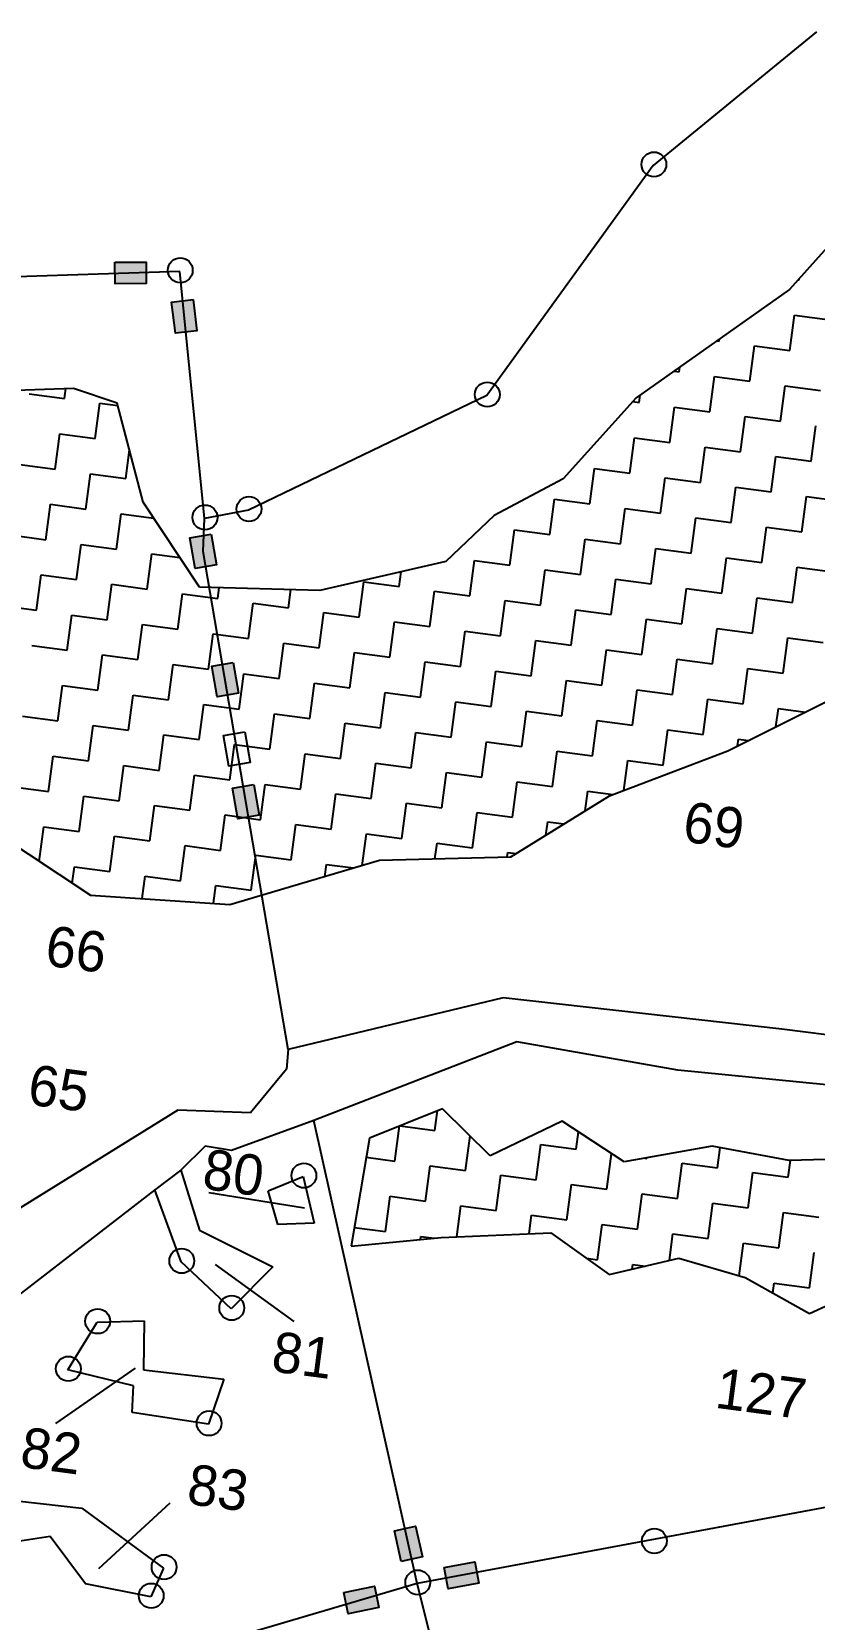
# Model space of a CAD drawing. Header units: metres. Extents: x 291537 to 296393, y 1982960 to 1986703.
# Drawn here: x 293568 to 293927, y 1985854 to 1986581 of the extents above; entities that cross this region are included whole.
import ezdxf

# ---------------------------------------------------------------- set-up
doc = ezdxf.new("R2010")
doc.units = ezdxf.units.M
for name, color, linetype in [('POLY_HATCH', 12, 'Continuous'), ('POLY_PARCEL', 6, 'Continuous'), ('POLY_WATER', 4, 'Continuous'), ('SYM_STONE', 1, 'Continuous'), ('TEXT_PARCEL', 7, 'Continuous'), ('V_BOUND_LINE', 7, 'Continuous')]:
    doc.layers.add(name, color=color, linetype=linetype)
doc.styles.get("Standard").update_dxf_attribs({"font": 'simplex.shx'})
doc.styles.add('TEXT_MAP', font='')
doc.styles.get('TEXT_MAP').set_extended_font_data('Kruti Dev 050')
doc.dimstyles.get("Standard").update_dxf_attribs({"dimtxt": 0.18, "dimasz": 0.18, "dimexe": 0.18, "dimexo": 0.0625, "dimgap": 0.09, "dimtad": 0, "dimtih": 1, "dimtoh": 1, "dimdec": 4, "dimzin": 0, "dimdsep": 46, "dimtxsty": 'Standard', "dimcen": 0.09, "dimadec": 0, "dimazin": 0, "dimtfac": 1, "dimtdec": 4, "dimtofl": 0, "dimtmove": 0, "dimatfit": 3, "dimfxl": 1, "dimtolj": 1, "dimtzin": 0, "dimarcsym": 0})

msp = doc.modelspace()

# ---------------------------------------------------------------- hatches: boundary and pattern name
for points in [[(293620.51, 1986465.94), (293620.45, 1986475.84), (293606.13, 1986475.74), (293606.19, 1986465.84)], [(293633.85, 1986443.2), (293643.69, 1986444.38), (293641.97, 1986458.6), (293632.13, 1986457.41)], [(293642.92, 1986335.35), (293652.69, 1986337.01), (293650.28, 1986351.13), (293640.51, 1986349.47)], [(293652.96, 1986276.49), (293662.72, 1986278.16), (293660.32, 1986292.27), (293650.55, 1986290.61)], [(293662.5, 1986220.58), (293672.26, 1986222.24), (293669.85, 1986236.36), (293660.09, 1986234.69)], [(293743.93, 1985896.41), (293734.26, 1985894.25), (293737.38, 1985880.28), (293747.05, 1985882.43)], [(293772.92, 1985870.32), (293771.1, 1985880.06), (293757.03, 1985877.44), (293758.84, 1985867.7)], [(293727.11, 1985859.21), (293725.07, 1985868.91), (293711.06, 1985865.95), (293713.1, 1985856.26)]]:
    msp.add_hatch(color=256).paths.add_polyline_path(points)

# ---------------------------------------------------------------- linework, layer by layer
for points in [[(293606.13, 1986475.74), (293620.45, 1986475.84), (293620.51, 1986465.94), (293606.19, 1986465.84)], [(293641.97, 1986458.6), (293643.69, 1986444.38), (293633.85, 1986443.2), (293632.13, 1986457.41)], [(293650.28, 1986351.13), (293652.69, 1986337.01), (293642.92, 1986335.35), (293640.51, 1986349.47)], [(293660.32, 1986292.27), (293662.72, 1986278.16), (293652.96, 1986276.49), (293650.55, 1986290.61)], [(293665.74, 1986260.5), (293668.14, 1986246.38), (293658.38, 1986244.72), (293655.97, 1986258.84)], [(293669.85, 1986236.36), (293672.26, 1986222.24), (293662.5, 1986220.58), (293660.09, 1986234.69)], [(293737.38, 1985880.28), (293734.26, 1985894.25), (293743.93, 1985896.41), (293747.05, 1985882.43)], [(293757.03, 1985877.44), (293771.1, 1985880.06), (293772.92, 1985870.32), (293758.84, 1985867.7)], [(293711.06, 1985865.95), (293725.07, 1985868.91), (293727.11, 1985859.21), (293713.1, 1985856.26)]]:
    msp.add_lwpolyline(points, close=True)
at = {"layer": 'POLY_HATCH'}
for p, q in [((293955.19, 1986507.95), (293915.35, 1986463.31)), ((293915.35, 1986463.31), (293845.1, 1986413.55)), ((293587.18, 1986417.95), (293549.24, 1986416.5)), ((293607.24, 1986411.11), (293587.18, 1986417.95)), ((293845.1, 1986413.55), (293811.59, 1986376.45)), ((293619.16, 1986365.72), (293607.24, 1986411.11)), ((293811.59, 1986376.45), (293780.02, 1986359.67)), ((293644.9, 1986326.88), (293619.16, 1986365.72)), ((293780.02, 1986359.67), (293757.78, 1986338.61)), ((293757.78, 1986338.61), (293699.98, 1986325.31)), ((293699.98, 1986325.31), (293644.9, 1986326.88)), ((293886.98, 1986251.8), (293934.74, 1986275.58)), ((293832.78, 1986231.15), (293886.98, 1986251.8)), ((293787.53, 1986203.23), (293832.78, 1986231.15)), ((293541.99, 1986220.48), (293594.95, 1986185.66)), ((293658.82, 1986181.4), (293727.46, 1986201.66)), ((293727.46, 1986201.66), (293787.53, 1986203.23)), ((293594.95, 1986185.66), (293658.82, 1986181.4)), ((293756.24, 1986087.77), (293722.81, 1986074.28)), ((293778.17, 1986066.2), (293756.24, 1986087.77)), ((293811.15, 1986082.03), (293778.17, 1986066.2)), ((293839.57, 1986063.41), (293811.15, 1986082.03)), ((293722.81, 1986074.28), (293714.35, 1986024.73)), ((293879.8, 1986070.66), (293839.57, 1986063.41)), ((293915.15, 1986064.08), (293879.8, 1986070.66)), ((293956.83, 1986065.04), (293915.15, 1986064.08)), ((293714.35, 1986024.73), (293755.68, 1986028.79)), ((293755.68, 1986028.79), (293805.91, 1986030.9)), ((293805.91, 1986030.9), (293832.73, 1986011.74)), ((293832.73, 1986011.74), (293864.62, 1986019.33)), ((293864.62, 1986019.33), (293895.07, 1986010.34)), ((293895.07, 1986010.34), (293924.54, 1985993.87)), ((293924.54, 1985993.87), (293959.86, 1986010.15))]:
    msp.add_line(p, q, dxfattribs=at)
at = {"layer": 'POLY_HATCH', "linetype": 'Continuous'}
for p, q in [((293919.3, 1986467.73), (293919.73, 1986467.67)), ((293919.73, 1986467.67), (293919.82, 1986468.31)), ((293915.45, 1986435.29), (293917.59, 1986451.48)), ((293917.59, 1986451.48), (293933.79, 1986449.34)), ((293882.03, 1986439.71), (293883.06, 1986439.57)), ((293883.06, 1986439.57), (293883.19, 1986440.53)), ((293897.11, 1986421.24), (293899.26, 1986437.43)), ((293899.26, 1986437.43), (293915.45, 1986435.29)), ((293864.73, 1986425.52), (293865.01, 1986427.65)), ((293862.43, 1986425.83), (293864.73, 1986425.52)), ((293878.78, 1986407.19), (293880.92, 1986423.38)), ((293880.92, 1986423.38), (293897.11, 1986421.24)), ((293566.82, 1986415.51), (293583.02, 1986413.37)), ((293583.02, 1986413.37), (293583.61, 1986417.82)), ((293846.39, 1986411.47), (293846.83, 1986414.78)), ((293911.16, 1986402.9), (293913.31, 1986419.09)), ((293913.31, 1986419.09), (293929.5, 1986416.95)), ((293597.07, 1986395.03), (293599.21, 1986411.22)), ((293599.21, 1986411.22), (293607.5, 1986410.13)), ((293843.56, 1986411.85), (293846.39, 1986411.47)), ((293860.44, 1986393.14), (293862.59, 1986409.33)), ((293862.59, 1986409.33), (293878.78, 1986407.19)), ((293892.83, 1986388.85), (293894.97, 1986405.04)), ((293894.97, 1986405.04), (293911.16, 1986402.9)), ((293925.22, 1986384.57), (293927.36, 1986400.76)), ((293578.73, 1986380.98), (293580.87, 1986397.17)), ((293580.87, 1986397.17), (293597.07, 1986395.03)), ((293842.11, 1986379.09), (293844.25, 1986395.28)), ((293844.25, 1986395.28), (293860.44, 1986393.14)), ((293874.49, 1986374.8), (293876.64, 1986390.99)), ((293876.64, 1986390.99), (293892.83, 1986388.85)), ((293562.54, 1986383.12), (293578.73, 1986380.98)), ((293611.12, 1986376.69), (293612.85, 1986389.76)), ((293906.88, 1986370.52), (293909.02, 1986386.71)), ((293909.02, 1986386.71), (293925.22, 1986384.57)), ((293592.78, 1986362.64), (293594.93, 1986378.84)), ((293594.93, 1986378.84), (293611.12, 1986376.69)), ((293823.77, 1986365.04), (293825.91, 1986381.23)), ((293825.91, 1986381.23), (293842.11, 1986379.09)), ((293856.16, 1986360.75), (293858.3, 1986376.94)), ((293858.3, 1986376.94), (293874.49, 1986374.8)), ((293888.54, 1986356.46), (293890.69, 1986372.66)), ((293890.69, 1986372.66), (293906.88, 1986370.52)), ((293920.93, 1986352.18), (293923.07, 1986368.37)), ((293923.07, 1986368.37), (293939.27, 1986366.23)), ((293574.45, 1986348.59), (293576.59, 1986364.79)), ((293576.59, 1986364.79), (293592.78, 1986362.64)), ((293805.44, 1986350.98), (293807.58, 1986367.18)), ((293807.58, 1986367.18), (293823.77, 1986365.04)), ((293837.82, 1986346.7), (293839.96, 1986362.89)), ((293839.96, 1986362.89), (293856.16, 1986360.75)), ((293606.83, 1986344.31), (293608.98, 1986360.5)), ((293608.98, 1986360.5), (293623.93, 1986358.52)), ((293870.21, 1986342.41), (293872.35, 1986358.61)), ((293872.35, 1986358.61), (293888.54, 1986356.46)), ((293902.59, 1986338.13), (293904.74, 1986354.32)), ((293904.74, 1986354.32), (293920.93, 1986352.18)), ((293558.25, 1986350.74), (293574.45, 1986348.59)), ((293588.5, 1986330.26), (293590.64, 1986346.45)), ((293590.64, 1986346.45), (293606.83, 1986344.31)), ((293787.1, 1986336.93), (293789.24, 1986353.13)), ((293789.24, 1986353.13), (293805.44, 1986350.98)), ((293819.49, 1986332.65), (293821.63, 1986348.84)), ((293821.63, 1986348.84), (293837.82, 1986346.7)), ((293620.88, 1986325.97), (293623.03, 1986342.17)), ((293623.03, 1986342.17), (293635.9, 1986340.46)), ((293851.87, 1986328.36), (293854.02, 1986344.56)), ((293854.02, 1986344.56), (293870.21, 1986342.41)), ((293884.26, 1986324.08), (293886.4, 1986340.27)), ((293886.4, 1986340.27), (293902.59, 1986338.13)), ((293570.16, 1986316.21), (293572.3, 1986332.4)), ((293572.3, 1986332.4), (293588.5, 1986330.26)), ((293736.38, 1986327.17), (293737.27, 1986333.89)), ((293768.76, 1986322.88), (293770.91, 1986339.08)), ((293770.91, 1986339.08), (293787.1, 1986336.93)), ((293801.15, 1986318.6), (293803.29, 1986334.79)), ((293803.29, 1986334.79), (293819.49, 1986332.65)), ((293916.65, 1986319.79), (293918.79, 1986335.99)), ((293918.79, 1986335.99), (293934.98, 1986333.84)), ((293602.55, 1986311.92), (293604.69, 1986328.12)), ((293604.69, 1986328.12), (293620.88, 1986325.97)), ((293653.27, 1986321.69), (293653.92, 1986326.62)), ((293685.66, 1986317.4), (293686.75, 1986325.68)), ((293718.04, 1986313.12), (293720.19, 1986329.31)), ((293720.19, 1986329.31), (293736.38, 1986327.17)), ((293750.43, 1986308.83), (293752.57, 1986325.03)), ((293752.57, 1986325.03), (293768.76, 1986322.88)), ((293833.54, 1986314.31), (293835.68, 1986330.51)), ((293835.68, 1986330.51), (293851.87, 1986328.36)), ((293865.92, 1986310.03), (293868.07, 1986326.22)), ((293868.07, 1986326.22), (293884.26, 1986324.08)), ((293553.97, 1986318.35), (293570.16, 1986316.21)), ((293634.93, 1986307.64), (293637.08, 1986323.83)), ((293637.08, 1986323.83), (293653.27, 1986321.69)), ((293667.32, 1986303.35), (293669.46, 1986319.55)), ((293669.46, 1986319.55), (293685.66, 1986317.4)), ((293782.82, 1986304.55), (293784.96, 1986320.74)), ((293784.96, 1986320.74), (293801.15, 1986318.6)), ((293898.31, 1986305.74), (293900.45, 1986321.94)), ((293900.45, 1986321.94), (293916.65, 1986319.79)), ((293584.21, 1986297.87), (293586.36, 1986314.06)), ((293586.36, 1986314.06), (293602.55, 1986311.92)), ((293699.71, 1986299.07), (293701.85, 1986315.26)), ((293701.85, 1986315.26), (293718.04, 1986313.12)), ((293732.09, 1986294.78), (293734.24, 1986310.98)), ((293734.24, 1986310.98), (293750.43, 1986308.83)), ((293815.2, 1986300.26), (293817.34, 1986316.46)), ((293817.34, 1986316.46), (293833.54, 1986314.31)), ((293847.59, 1986295.98), (293849.73, 1986312.17)), ((293849.73, 1986312.17), (293865.92, 1986310.03)), ((293616.6, 1986293.59), (293618.74, 1986309.78)), ((293618.74, 1986309.78), (293634.93, 1986307.64)), ((293648.99, 1986289.3), (293651.13, 1986305.49)), ((293651.13, 1986305.49), (293667.32, 1986303.35)), ((293764.48, 1986290.5), (293766.62, 1986306.69)), ((293766.62, 1986306.69), (293782.82, 1986304.55)), ((293879.97, 1986291.69), (293882.12, 1986307.89)), ((293882.12, 1986307.89), (293898.31, 1986305.74)), ((293912.36, 1986287.41), (293914.5, 1986303.6)), ((293914.5, 1986303.6), (293930.7, 1986301.46)), ((293568.02, 1986300.01), (293584.21, 1986297.87)), ((293598.26, 1986279.54), (293600.41, 1986295.73)), ((293600.41, 1986295.73), (293616.6, 1986293.59)), ((293681.37, 1986285.02), (293683.51, 1986301.21)), ((293683.51, 1986301.21), (293699.71, 1986299.07)), ((293713.76, 1986280.73), (293715.9, 1986296.92)), ((293715.9, 1986296.92), (293732.09, 1986294.78)), ((293796.87, 1986286.21), (293799.01, 1986302.41)), ((293799.01, 1986302.41), (293815.2, 1986300.26)), ((293829.25, 1986281.93), (293831.39, 1986298.12)), ((293831.39, 1986298.12), (293847.59, 1986295.98)), ((293630.65, 1986275.25), (293632.79, 1986291.44)), ((293632.79, 1986291.44), (293648.99, 1986289.3)), ((293746.14, 1986276.45), (293748.29, 1986292.64)), ((293748.29, 1986292.64), (293764.48, 1986290.5)), ((293778.53, 1986272.16), (293780.67, 1986288.35)), ((293780.67, 1986288.35), (293796.87, 1986286.21)), ((293861.64, 1986277.64), (293863.78, 1986293.84)), ((293863.78, 1986293.84), (293879.97, 1986291.69)), ((293894.02, 1986273.36), (293896.17, 1986289.55)), ((293896.17, 1986289.55), (293912.36, 1986287.41)), ((293579.93, 1986265.49), (293582.07, 1986281.68)), ((293582.07, 1986281.68), (293598.26, 1986279.54)), ((293663.04, 1986270.97), (293665.18, 1986287.16)), ((293665.18, 1986287.16), (293681.37, 1986285.02)), ((293695.42, 1986266.68), (293697.56, 1986282.87)), ((293697.56, 1986282.87), (293713.76, 1986280.73)), ((293810.92, 1986267.88), (293813.06, 1986284.07)), ((293813.06, 1986284.07), (293829.25, 1986281.93)), ((293612.31, 1986261.2), (293614.46, 1986277.39)), ((293614.46, 1986277.39), (293630.65, 1986275.25)), ((293727.81, 1986262.4), (293729.95, 1986278.59)), ((293729.95, 1986278.59), (293746.14, 1986276.45)), ((293760.19, 1986258.11), (293762.34, 1986274.3)), ((293762.34, 1986274.3), (293778.53, 1986272.16)), ((293843.3, 1986263.59), (293845.45, 1986279.78)), ((293845.45, 1986279.78), (293861.64, 1986277.64)), ((293875.69, 1986259.31), (293877.83, 1986275.5)), ((293877.83, 1986275.5), (293894.02, 1986273.36)), ((293563.73, 1986267.63), (293579.93, 1986265.49)), ((293644.7, 1986256.92), (293646.84, 1986273.11)), ((293646.84, 1986273.11), (293663.04, 1986270.97)), ((293677.09, 1986252.63), (293679.23, 1986268.82)), ((293679.23, 1986268.82), (293695.42, 1986266.68)), ((293792.58, 1986253.83), (293794.72, 1986270.02)), ((293794.72, 1986270.02), (293810.92, 1986267.88)), ((293909.11, 1986262.81), (293910.22, 1986271.21)), ((293910.22, 1986271.21), (293922.67, 1986269.57)), ((293593.98, 1986247.15), (293596.12, 1986263.34)), ((293596.12, 1986263.34), (293612.31, 1986261.2)), ((293626.36, 1986242.86), (293628.51, 1986259.06)), ((293628.51, 1986259.06), (293644.7, 1986256.92)), ((293709.47, 1986248.35), (293711.62, 1986264.54)), ((293711.62, 1986264.54), (293727.81, 1986262.4)), ((293741.86, 1986244.06), (293744, 1986260.25)), ((293744, 1986260.25), (293760.19, 1986258.11)), ((293824.97, 1986249.54), (293827.11, 1986265.73)), ((293827.11, 1986265.73), (293843.3, 1986263.59)), ((293857.35, 1986245.26), (293859.5, 1986261.45)), ((293859.5, 1986261.45), (293875.69, 1986259.31)), ((293658.75, 1986238.58), (293660.89, 1986254.77)), ((293660.89, 1986254.77), (293677.09, 1986252.63)), ((293774.25, 1986239.78), (293776.39, 1986255.97)), ((293776.39, 1986255.97), (293792.58, 1986253.83)), ((293891.47, 1986254.03), (293891.88, 1986257.16)), ((293891.88, 1986257.16), (293896.53, 1986256.55)), ((293575.64, 1986233.1), (293577.79, 1986249.29)), ((293577.79, 1986249.29), (293593.98, 1986247.15)), ((293608.03, 1986228.81), (293610.17, 1986245.01)), ((293610.17, 1986245.01), (293626.36, 1986242.86)), ((293691.14, 1986234.29), (293693.28, 1986250.49)), ((293693.28, 1986250.49), (293709.47, 1986248.35)), ((293723.52, 1986230.01), (293725.67, 1986246.2)), ((293725.67, 1986246.2), (293741.86, 1986244.06)), ((293806.63, 1986235.49), (293808.77, 1986251.68)), ((293808.77, 1986251.68), (293824.97, 1986249.54)), ((293839.34, 1986233.65), (293841.16, 1986247.4)), ((293841.16, 1986247.4), (293857.35, 1986245.26)), ((293640.42, 1986224.53), (293642.56, 1986240.72)), ((293642.56, 1986240.72), (293658.75, 1986238.58)), ((293755.91, 1986225.72), (293758.05, 1986241.92)), ((293758.05, 1986241.92), (293774.25, 1986239.78)), ((293788.3, 1986221.44), (293790.44, 1986237.63)), ((293790.44, 1986237.63), (293806.63, 1986235.49)), ((293559.45, 1986235.24), (293575.64, 1986233.1)), ((293589.69, 1986214.76), (293591.84, 1986230.96)), ((293591.84, 1986230.96), (293608.03, 1986228.81)), ((293672.8, 1986220.24), (293674.94, 1986236.44)), ((293674.94, 1986236.44), (293691.14, 1986234.29)), ((293705.19, 1986215.96), (293707.33, 1986232.15)), ((293707.33, 1986232.15), (293723.52, 1986230.01)), ((293821.62, 1986224.27), (293822.82, 1986233.35)), ((293822.82, 1986233.35), (293834.49, 1986231.8)), ((293622.08, 1986210.48), (293624.22, 1986226.67)), ((293624.22, 1986226.67), (293640.42, 1986224.53)), ((293737.57, 1986211.67), (293739.72, 1986227.87)), ((293739.72, 1986227.87), (293755.91, 1986225.72)), ((293769.96, 1986207.39), (293772.1, 1986223.58)), ((293772.1, 1986223.58), (293788.3, 1986221.44)), ((293571.41, 1986201.14), (293573.5, 1986216.91)), ((293573.5, 1986216.91), (293589.69, 1986214.76)), ((293654.47, 1986206.19), (293656.61, 1986222.39)), ((293656.61, 1986222.39), (293672.8, 1986220.24)), ((293686.85, 1986201.91), (293688.99, 1986218.1)), ((293688.99, 1986218.1), (293705.19, 1986215.96)), ((293803.68, 1986213.2), (293804.49, 1986219.3)), ((293804.49, 1986219.3), (293811.96, 1986218.31)), ((293603.74, 1986196.43), (293605.89, 1986212.62)), ((293605.89, 1986212.62), (293622.08, 1986210.48)), ((293636.13, 1986192.14), (293638.27, 1986208.34)), ((293638.27, 1986208.34), (293654.47, 1986206.19)), ((293719.46, 1986199.29), (293721.38, 1986213.82)), ((293721.38, 1986213.82), (293737.57, 1986211.67)), ((293752.81, 1986202.32), (293753.77, 1986209.53)), ((293753.77, 1986209.53), (293769.96, 1986207.39)), ((293668.52, 1986187.86), (293670.66, 1986204.05)), ((293670.66, 1986204.05), (293686.85, 1986201.91)), ((293785.88, 1986203.19), (293786.15, 1986205.25)), ((293786.15, 1986205.25), (293789.97, 1986204.74)), ((293586.57, 1986191.17), (293587.55, 1986198.57)), ((293587.55, 1986198.57), (293603.74, 1986196.43)), ((293618.59, 1986184.08), (293619.94, 1986194.29)), ((293619.94, 1986194.29), (293636.13, 1986192.14)), ((293702.31, 1986194.23), (293703.05, 1986199.77)), ((293703.05, 1986199.77), (293715.48, 1986198.12)), ((293651.25, 1986181.91), (293652.32, 1986190)), ((293652.32, 1986190), (293668.52, 1986187.86)), ((293752.82, 1986077.84), (293754.01, 1986086.87)), ((293734.48, 1986063.79), (293736.61, 1986079.85)), ((293736.87, 1986079.95), (293752.82, 1986077.84)), ((293766.87, 1986059.51), (293768.96, 1986075.26)), ((293799.26, 1986055.22), (293801.4, 1986071.42)), ((293801.4, 1986071.42), (293817.59, 1986069.27)), ((293817.59, 1986069.27), (293818.63, 1986077.13)), ((293882.36, 1986060.7), (293883.59, 1986069.95)), ((293721.32, 1986065.54), (293734.48, 1986063.79)), ((293831.64, 1986050.94), (293833.79, 1986067.13)), ((293833.79, 1986067.13), (293833.91, 1986067.12)), ((293849.03, 1986065.11), (293849.98, 1986064.99)), ((293849.98, 1986064.99), (293850.02, 1986065.29)), ((293864.03, 1986046.65), (293866.17, 1986062.85)), ((293866.17, 1986062.85), (293882.36, 1986060.7)), ((293914.75, 1986056.42), (293915.77, 1986064.09)), ((293748.53, 1986045.46), (293750.68, 1986061.65)), ((293750.68, 1986061.65), (293766.87, 1986059.51)), ((293780.92, 1986041.17), (293783.06, 1986057.37)), ((293783.06, 1986057.37), (293799.26, 1986055.22)), ((293896.42, 1986042.37), (293898.56, 1986058.56)), ((293898.56, 1986058.56), (293914.75, 1986056.42)), ((293813.31, 1986036.89), (293815.45, 1986053.08)), ((293815.45, 1986053.08), (293831.64, 1986050.94)), ((293845.69, 1986032.6), (293847.84, 1986048.8)), ((293847.84, 1986048.8), (293864.03, 1986046.65)), ((293730.2, 1986031.41), (293732.34, 1986047.6)), ((293732.34, 1986047.6), (293748.53, 1986045.46)), ((293762.85, 1986029.09), (293764.73, 1986043.32)), ((293764.73, 1986043.32), (293780.92, 1986041.17)), ((293878.08, 1986028.32), (293880.22, 1986044.51)), ((293880.22, 1986044.51), (293896.42, 1986042.37)), ((293795.98, 1986030.49), (293797.11, 1986039.03)), ((293797.11, 1986039.03), (293813.31, 1986036.89)), ((293827.36, 1986018.55), (293829.5, 1986034.75)), ((293829.5, 1986034.75), (293845.69, 1986032.6)), ((293910.47, 1986024.03), (293912.61, 1986040.23)), ((293912.61, 1986040.23), (293928.8, 1986038.08)), ((293715.82, 1986033.31), (293730.2, 1986031.41)), ((293746.21, 1986027.86), (293746.39, 1986029.26)), ((293746.39, 1986029.26), (293752.42, 1986028.47)), ((293860.28, 1986018.29), (293861.89, 1986030.46)), ((293861.89, 1986030.46), (293878.08, 1986028.32)), ((293822.25, 1986019.23), (293827.36, 1986018.55)), ((293892.29, 1986011.17), (293894.27, 1986026.18)), ((293894.27, 1986026.18), (293910.47, 1986024.03)), ((293924.52, 1986005.7), (293926.66, 1986021.89)), ((293843.26, 1986014.24), (293843.55, 1986016.41)), ((293843.55, 1986016.41), (293849.22, 1986015.66)), ((293907.72, 1986003.28), (293908.32, 1986007.84)), ((293908.32, 1986007.84), (293924.52, 1986005.7))]:
    msp.add_line(p, q, dxfattribs=at)
at = {"layer": 'POLY_PARCEL'}
for p, q in [((293646.6, 1986343.24), (293647.16, 1986358.3)), ((293685.55, 1986114.84), (293646.6, 1986343.24)), ((293744.73, 1985870.11), (293697.34, 1986082.31)), ((293636.32, 1986059.65), (293644.94, 1986032.1)), ((293676.44, 1986050.06), (293692.49, 1986056.64)), ((293692.49, 1986056.64), (293697.39, 1986035.35)), ((293636.55, 1986017.54), (293624.43, 1986050.54)), ((293680.75, 1986034.7), (293676.44, 1986050.06)), ((293697.39, 1986035.35), (293680.75, 1986034.7)), ((293644.94, 1986032.1), (293678.55, 1986015.21)), ((293659.45, 1985995.98), (293636.55, 1986017.54)), ((293678.55, 1986015.21), (293659.45, 1985995.98)), ((293584.56, 1985968.06), (293598, 1985989.86)), ((293598, 1985989.86), (293619.58, 1985990.47)), ((293619.58, 1985990.47), (293619.28, 1985968.05)), ((293614.61, 1985960.78), (293584.56, 1985968.06)), ((293619.28, 1985968.05), (293656, 1985963.75)), ((293614.04, 1985948.54), (293614.61, 1985960.78)), ((293656, 1985963.75), (293649.08, 1985943.1)), ((293649.08, 1985943.1), (293614.04, 1985948.54)), ((294032.17, 1985923.64), (293744.73, 1985870.11)), ((293551.03, 1985909.22), (293590.9, 1985904.64)), ((293590.9, 1985904.64), (293628.44, 1985877.15)), ((293576.53, 1985891.66), (293552.53, 1985888.03)), ((293592.71, 1985869.92), (293576.53, 1985891.66)), ((293628.44, 1985877.15), (293622.53, 1985864.03)), ((293744.73, 1985870.11), (293493.03, 1985796.19)), ((293622.53, 1985864.03), (293592.71, 1985869.92)), ((293792.29, 1985679.58), (293744.73, 1985870.11))]:
    msp.add_line(p, q, dxfattribs=at)
at = {"layer": 'POLY_WATER'}
for p, q in [((293784.05, 1986138.56), (293685.55, 1986114.84)), ((293911.85, 1986124.18), (293784.05, 1986138.56)), ((294015.38, 1986111.23), (293911.85, 1986124.18)), ((293685.55, 1986114.84), (293684.83, 1986105.85)), ((293790.3, 1986118.35), (293697.34, 1986082.31)), ((293864.2, 1986105.46), (293790.3, 1986118.35)), ((293684.83, 1986105.85), (293668.29, 1986085.84)), ((294023.85, 1986089.47), (293864.2, 1986105.46)), ((293634.9, 1986087.04), (293503.45, 1986005.67)), ((293668.29, 1986085.84), (293634.9, 1986087.04)), ((293697.34, 1986082.31), (293659.55, 1986068.6)), ((293647.5, 1986070.6), (293636.32, 1986059.65)), ((293659.55, 1986068.6), (293647.5, 1986070.6)), ((293636.32, 1986059.65), (293624.43, 1986050.54)), ((293624.43, 1986050.54), (293419.22, 1985891.98))]:
    msp.add_line(p, q, dxfattribs=at)
at = {"layer": 'SYM_STONE'}
for centre in [(293853.14, 1986520.57), (293636.08, 1986472.07), (293776.8, 1986415.13), (293667.58, 1986362.66), (293647.4, 1986358.79), (293692.73, 1986057.13), (293636.78, 1986018.03), (293659.69, 1985996.47), (293598.24, 1985990.35), (293584.8, 1985968.54), (293649.32, 1985943.59), (293853.38, 1985889.64), (293628.68, 1985877.64), (293744.96, 1985870.6), (293622.77, 1985864.52)]:
    msp.add_circle(centre, 5.69, dxfattribs=at)
at = {"layer": 'V_BOUND_LINE'}
for p, q in [((293927.7, 1986581.4), (293852.9, 1986520.08)), ((293852.9, 1986520.08), (293776.56, 1986414.64)), ((293635.84, 1986471.58), (293445.55, 1986465.3)), ((293647.16, 1986358.3), (293635.84, 1986471.58)), ((293776.56, 1986414.64), (293667.34, 1986362.17)), ((293667.34, 1986362.17), (293647.16, 1986358.3))]:
    msp.add_line(p, q, dxfattribs=at)

# ---------------------------------------------------------------- texts
at = {"layer": 'TEXT_PARCEL', "style": 'TEXT_MAP'}
for s, p in [('69', (293865.82, 1986210.32)), ('66', (293573.57, 1986153.54)), ('65', (293565.59, 1986089.82)), ('80', (293645.66, 1986051.16)), ('81', (293677.31, 1985967.48)), ('127', (293880.68, 1985950.77)), ('82', (293562.15, 1985923.64)), ('83', (293638.58, 1985906.71))]:
    msp.add_text(s, height=18.521, rotation=352.46292, dxfattribs=at).set_placement(p)

# ---------------------------------------------------------------- leaders
for points in [[(293649.17, 1986049.38), (293693.04, 1986042.37)], [(293688.3, 1985990.28), (293652.29, 1986016.31)], [(293579.1, 1985943.43), (293615.6, 1985968.77)], [(293631.28, 1985906.93), (293598.59, 1985876.83)]]:
    msp.add_leader(points, dimstyle='Standard', override={"dimtxt": 2.5, "dimasz": 2.5, "dimexe": 1.25, "dimexo": 0.625, "dimgap": 0.625, "dimtad": 1, "dimtih": 0, "dimtoh": 0, "dimzin": 8, "dimcen": 2.5, "dimtofl": 1})

doc.saveas('drawing.dxf')
